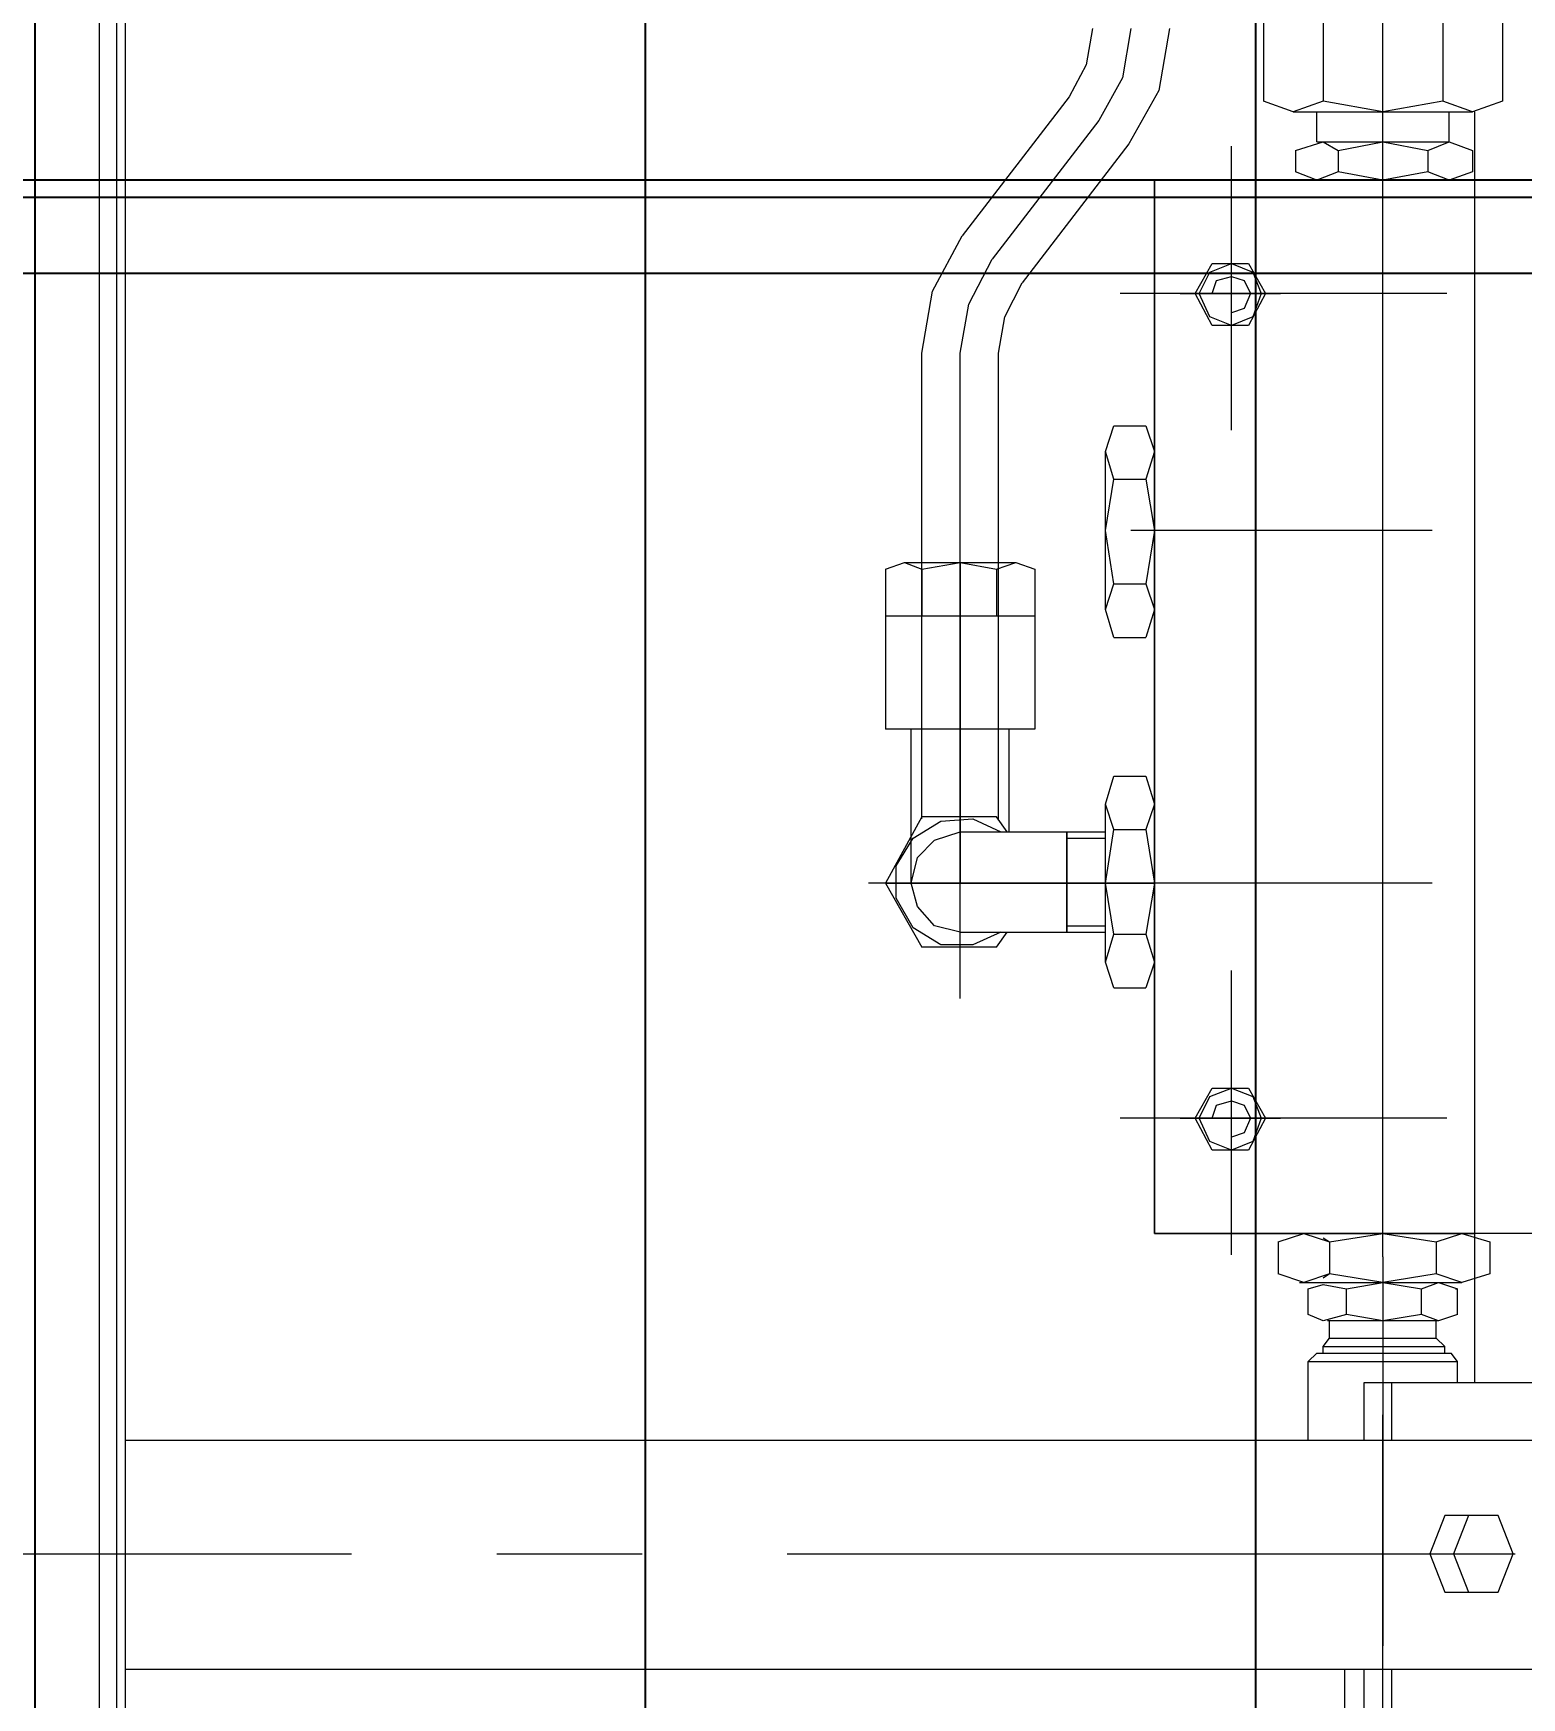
# Model space of a CAD drawing. Header units: millimetres. Extents: x 25083 to 52777, y 24772 to 45779.
# Drawn here: x 38318.5 to 38416.1, y 33607.9 to 33716.9 of the extents above; entities that cross this region are included whole.
import ezdxf

# ---------------------------------------------------------------- set-up
doc = ezdxf.new("R2010")
doc.units = ezdxf.units.MM
doc.layers.add('小车', color=7, linetype='Continuous')
doc.styles.get("Standard").update_dxf_attribs({"font": ''})
doc.styles.get('Standard').set_extended_font_data('SimSun')
doc.dimstyles.new('15', dxfattribs={"dimtxt": 15, "dimasz": 10, "dimexe": 2, "dimexo": 1, "dimgap": 1, "dimtad": 1, "dimdsep": 46, "dimtxsty": 'Standard', "dimcen": 2.5, "dimadec": 0, "dimazin": 0, "dimtfac": 1, "dimtmove": 2, "dimatfit": 3, "dimfxl": 1, "dimtolj": 1, "dimarcsym": 0})
doc.dimstyles.new('ISO-25', dxfattribs={"dimtxt": 2.5, "dimasz": 2.5, "dimexe": 1.25, "dimexo": 0.625, "dimtad": 1, "dimtxsty": 'Standard', "dimcen": 2.5, "dimadec": 0, "dimazin": 0, "dimtfac": 1, "dimtmove": 0, "dimatfit": 3, "dimfxl": 1, "dimarcsym": 0})

# ---------------------------------------------------------------- blocks, each defined once
blk = doc.blocks.new('*D925')
at = {"color": 0, "lineweight": -2}
for p, q in [((29677.86, 34881.66), (29677.86, 32448.29)), ((40733.02, 34757.65), (40733.02, 32448.29)), ((29680.36, 32449.54), (40730.52, 32449.54))]:
    blk.add_line(p, q, dxfattribs=at)
at = {"color": 0}
for points in [[(29680.36, 32449.96), (29680.36, 32449.13), (29677.86, 32449.54)], [(40730.52, 32449.13), (40730.52, 32449.96), (40733.02, 32449.54)]]:
    blk.add_solid(points, dxfattribs=at)
at = {"layer": 'DEFPOINTS', "color": 0}
for p in [(29677.86, 34882.29), (40733.02, 34758.27), (40733.02, 32449.54)]:
    blk.add_point(p, dxfattribs=at)
at = {"color": 0, "insert": (35205.44, 32451.63), "char_height": 2.5, "attachment_point": 5}
blk.add_mtext('11055,15', dxfattribs=at)
blk = doc.blocks.new('*D469')
at = {"layer": 'DEFPOINTS', "color": 0}
for p in [(36061.19, 116692.22), (36180.04, 116685.35), (36180.04, 116527.03)]:
    blk.add_point(p, dxfattribs=at)
at = {"layer": '小车', "color": 0, "linetype": 'Continuous', "lineweight": -2}
for p, q in [((36061.19, 116691.22), (36061.19, 116525.03)), ((36180.04, 116684.35), (36180.04, 116525.03)), ((36071.19, 116527.03), (36084.17, 116527.03)), ((36170.04, 116527.03), (36146.42, 116527.03))]:
    blk.add_line(p, q, dxfattribs=at)
at = {"layer": '小车', "color": 0}
for points in [[(36071.19, 116528.7), (36071.19, 116525.37), (36061.19, 116527.03)], [(36170.04, 116528.7), (36170.04, 116525.37), (36180.04, 116527.03)]]:
    blk.add_solid(points, dxfattribs=at)
at = {"layer": '小车', "color": 0, "insert": (36115.3, 116527.03), "char_height": 15, "attachment_point": 5}
blk.add_mtext('\\A1;118.85', dxfattribs=at)
blk = doc.blocks.new('*D470')
at = {"layer": 'DEFPOINTS', "color": 0}
for p in [(36180.04, 116639.33), (36197.54, 116639.33), (36197.54, 116438.26)]:
    blk.add_point(p, dxfattribs=at)
at = {"layer": '小车', "color": 0, "linetype": 'Continuous', "lineweight": -2}
for p, q in [((36180.04, 116638.33), (36180.04, 116436.26)), ((36197.54, 116638.33), (36197.54, 116436.26)), ((36170.04, 116438.26), (36160.04, 116438.26)), ((36180.04, 116438.26), (36197.54, 116438.26)), ((36207.54, 116438.26), (36217.54, 116438.26))]:
    blk.add_line(p, q, dxfattribs=at)
at = {"layer": '小车', "color": 0}
for points in [[(36170.04, 116439.93), (36170.04, 116436.59), (36180.04, 116438.26)], [(36207.54, 116439.93), (36207.54, 116436.59), (36197.54, 116438.26)]]:
    blk.add_solid(points, dxfattribs=at)
at = {"layer": '小车', "color": 0, "insert": (36193.65, 116438.26), "char_height": 15, "attachment_point": 5}
blk.add_mtext('\\A1;17.5', dxfattribs=at)
blk = doc.blocks.new('*D472')
at = {"layer": 'DEFPOINTS', "color": 0}
for p in [(36501.16, 116657.07), (36500.2, 116654.2), (36536.62, 116645.22)]:
    blk.add_point(p, dxfattribs=at)
at = {"layer": '小车', "color": 0, "linetype": 'Continuous', "lineweight": -2}
for p, q in [((36539.79, 116654.71), (36542.96, 116664.19)), ((36502.11, 116656.75), (36538.52, 116644.59)), ((36501.15, 116653.88), (36537.56, 116641.72)), ((36535.67, 116642.36), (36536.62, 116645.22)), ((36532.5, 116632.87), (36529.33, 116623.39))]:
    blk.add_line(p, q, dxfattribs=at)
at = {"layer": '小车', "color": 0}
for points in [[(36538.21, 116655.24), (36541.37, 116654.18), (36536.62, 116645.22)], [(36530.92, 116633.4), (36534.08, 116632.34), (36535.67, 116642.36)]]:
    blk.add_solid(points, dxfattribs=at)
at = {"layer": '小车', "color": 0, "insert": (36529.63, 116624.28), "char_height": 15, "attachment_point": 5, "rotation": 71.5322}
blk.add_mtext('\\A1;3.02', dxfattribs=at)
blk = doc.blocks.new('zw$2BF0')
at = {"color": 1}
blk.add_line((1170, 1503.4), (1170, 289.35), dxfattribs=at)
blk = doc.blocks.new('zw$AA32')
at = {"color": 6}
for points in [[(791.32, 227.5), (10738.68, 227.5)], [(10738.68, 222.5), (791.32, 222.5)]]:
    blk.add_lwpolyline(points, dxfattribs=at)
blk = doc.blocks.new('A$C1A4175F5')
at = {"layer": '小车', "color": 7, "lineweight": 0}
for points in [[(1269.95, 773.421), (1269.95, 232.516)], [(1270.51, 232.376), (1270.51, 773.561)], [(1271.63, 314.128), (1271.63, 691.809)], [(1179.659, 513.887), (1179.659, 508.148)], [(1183.579, 513.887), (1183.579, 508.148)], [(1191.418, 513.887), (1191.418, 508.148)], [(1195.338, 513.887), (1195.338, 508.148)], [(1201.497, 512.907), (1202.197, 508.848), (1204.157, 505.348)], [(1206.536, 512.907), (1206.956, 510.528), (1208.076, 508.428)], [(1208.076, 508.428), (1215.076, 499.329)], [(1179.659, 508.148), (1181.619, 507.448), (1183.579, 508.148)], [(1181.479, 502.968), (1181.479, 507.448)], [(1193.378, 507.448), (1181.619, 507.448)], [(1183.159, 505.488), (1183.159, 507.448)], [(1183.579, 508.148), (1187.498, 507.448), (1191.418, 508.148)], [(1191.418, 508.148), (1193.378, 507.448), (1195.338, 508.148)], [(1191.838, 505.488), (1191.838, 507.448)], [(1184.559, 504.928), (1183.159, 505.488), (1181.619, 504.928)], [(1191.418, 505.488), (1183.159, 505.488)], [(1190.438, 504.928), (1187.498, 505.488), (1184.559, 504.928)], [(1191.418, 505.488), (1190.438, 504.928)], [(1191.838, 505.488), (1191.418, 505.488)], [(1193.238, 504.928), (1191.418, 505.488)], [(1204.157, 505.348), (1211.156, 496.249)], [(1181.619, 504.928), (1181.619, 503.528)], [(1184.559, 504.928), (1184.559, 503.528)], [(1190.438, 504.928), (1190.438, 503.528)], [(1193.238, 504.928), (1193.238, 503.528)], [(1191.418, 502.968), (1172.52, 502.968)], [(1181.479, 424.156), (1181.479, 502.968)], [(1181.479, 502.968), (1202.477, 502.968)], [(1181.479, 502.968), (1202.477, 502.968)], [(1181.479, 502.968), (1202.477, 502.968)], [(1181.619, 503.528), (1183.159, 502.968), (1184.559, 503.528)], [(1191.838, 502.968), (1183.159, 502.968)], [(1184.559, 503.528), (1187.498, 502.968), (1190.438, 503.528)], [(1190.438, 503.528), (1191.838, 502.968), (1193.238, 503.528)], [(1202.477, 502.968), (1191.418, 502.968)], [(1191.418, 502.968), (1194.358, 502.968)], [(1191.418, 502.968), (1202.477, 502.968)], [(1191.418, 502.968), (1202.477, 502.968)], [(1202.477, 502.968), (1191.418, 502.968)], [(1202.477, 502.968), (1202.477, 487.99)], [(1202.477, 433.955), (1202.477, 502.968)], [(1202.477, 502.968), (1202.477, 433.955)], [(1202.477, 502.968), (1202.477, 487.99)], [(1202.477, 502.968), (1202.477, 433.955)], [(1202.477, 433.955), (1202.477, 502.968)], [(1202.477, 502.968), (1202.477, 433.955)], [(1197.437, 492.469), (1197.437, 498.489)], [(1217.735, 491.63), (1217.035, 495.689), (1215.076, 499.329)], [(1197.437, 492.609), (1197.437, 498.349)], [(1198.697, 495.549), (1198.417, 496.389), (1197.437, 496.669), (1196.597, 496.389), (1196.177, 495.549), (1196.597, 494.569), (1197.437, 494.289)], [(1191.838, 495.549), (1202.477, 495.549)], [(1200.797, 495.549), (1194.218, 495.549)], [(1200.377, 495.549), (1194.638, 495.549)], [(1212.696, 491.63), (1212.276, 494.009), (1211.156, 496.249)], [(1212.696, 461.113), (1212.696, 491.63)], [(1217.735, 461.113), (1217.735, 491.63)], [(1203.037, 486.87), (1202.477, 485.19), (1203.037, 483.37)], [(1205.137, 486.87), (1203.037, 486.87)], [(1205.137, 483.37), (1205.697, 485.19), (1205.137, 486.87)], [(1202.477, 474.831), (1202.477, 485.19)], [(1205.697, 474.831), (1205.697, 485.19)], [(1203.037, 483.37), (1202.477, 480.011), (1203.037, 476.511)], [(1205.137, 483.37), (1203.037, 483.37)], [(1205.137, 476.511), (1205.697, 480.011), (1205.137, 483.37)], [(1212.836, 477.491), (1211.576, 477.911), (1210.316, 477.491)], [(1218.855, 477.911), (1211.576, 477.911)], [(1217.735, 477.491), (1215.216, 477.911), (1212.836, 477.491)], [(1220.115, 477.491), (1218.855, 477.911), (1217.735, 477.491)], [(1210.316, 477.491), (1210.316, 466.992)], [(1212.836, 477.491), (1212.836, 474.411)], [(1217.735, 477.491), (1217.735, 474.411)], [(1220.115, 477.491), (1220.115, 466.992)], [(1203.037, 476.511), (1202.477, 474.831), (1203.037, 473.011)], [(1205.137, 476.511), (1203.037, 476.511)], [(1205.137, 473.011), (1205.697, 474.831), (1205.137, 476.511)], [(1210.316, 474.411), (1220.115, 474.411)], [(1205.137, 473.011), (1203.037, 473.011)], [(1210.316, 466.992), (1220.115, 466.992)], [(1211.996, 460.273), (1211.996, 466.992)], [(1218.435, 456.913), (1218.435, 466.992)], [(1203.037, 463.912), (1202.477, 462.093), (1203.037, 460.413)], [(1203.037, 463.912), (1202.477, 462.093), (1203.037, 460.413)], [(1205.137, 463.912), (1203.037, 463.912)], [(1205.137, 463.912), (1203.037, 463.912)], [(1205.137, 460.413), (1205.697, 462.093), (1205.137, 463.912)], [(1205.137, 460.413), (1205.697, 462.093), (1205.137, 463.912)], [(1202.477, 450.894), (1202.477, 462.932)], [(1202.477, 450.894), (1202.477, 462.932)], [(1202.477, 451.734), (1202.477, 462.093)], [(1202.477, 451.734), (1202.477, 462.093)], [(1205.697, 451.734), (1205.697, 462.093)], [(1205.697, 451.734), (1205.697, 462.093)], [(1203.037, 460.413), (1202.477, 456.913), (1203.037, 453.553)], [(1203.037, 460.413), (1202.477, 456.913), (1203.037, 453.553)], [(1205.137, 460.413), (1203.037, 460.413)], [(1205.137, 460.413), (1203.037, 460.413)], [(1205.137, 453.553), (1205.697, 456.913), (1205.137, 460.413)], [(1205.137, 453.553), (1205.697, 456.913), (1205.137, 460.413)], [(1212.136, 460.273), (1212.836, 461.253)], [(1212.556, 453.693), (1214.376, 452.854), (1216.475, 452.854), (1218.295, 453.973), (1219.415, 455.933), (1219.415, 458.033), (1218.295, 459.853), (1216.475, 460.973), (1214.376, 461.113), (1212.556, 460.273)], [(1212.836, 461.253), (1217.735, 461.253)], [(1217.735, 461.253), (1220.115, 456.913)], [(1211.996, 460.273), (1205.697, 460.273)], [(1215.216, 460.273), (1205.697, 460.273)], [(1208.216, 453.693), (1208.216, 460.273)], [(1208.216, 460.273), (1208.216, 453.693)], [(1215.216, 453.693), (1216.895, 454.113), (1218.015, 455.373), (1218.435, 456.913), (1218.015, 458.593), (1216.895, 459.713), (1215.216, 460.273)], [(1202.477, 456.913), (1205.697, 456.913)], [(1215.216, 453.693), (1216.895, 454.113), (1218.015, 455.373), (1218.435, 456.913)], [(1220.115, 456.913), (1217.735, 452.714)], [(1203.037, 453.553), (1202.477, 451.734), (1203.037, 450.054)], [(1203.037, 453.553), (1202.477, 451.734), (1203.037, 450.054)], [(1205.137, 453.553), (1203.037, 453.553)], [(1205.137, 453.553), (1203.037, 453.553)], [(1205.137, 450.054), (1205.697, 451.734), (1205.137, 453.553)], [(1205.137, 450.054), (1205.697, 451.734), (1205.137, 453.553)], [(1215.216, 453.693), (1205.697, 453.693)], [(1215.216, 453.693), (1205.697, 453.693)], [(1212.836, 452.714), (1212.136, 453.693)], [(1212.836, 452.714), (1217.735, 452.714)], [(1205.137, 450.054), (1203.037, 450.054)], [(1205.137, 450.054), (1203.037, 450.054)], [(1197.437, 432.556), (1197.437, 445.574)], [(1197.437, 438.435), (1197.437, 444.454)], [(1197.437, 438.575), (1197.437, 444.314)], [(1198.697, 441.515), (1198.417, 442.355), (1197.437, 442.635), (1196.597, 442.355), (1196.177, 441.515), (1196.597, 440.535), (1197.437, 440.255)], [(1200.797, 441.515), (1194.218, 441.515)], [(1194.638, 441.515), (1200.377, 441.515)], [(1172.52, 433.955), (1191.418, 433.955)], [(1183.999, 433.396), (1182.319, 433.955), (1180.499, 433.396)], [(1180.499, 433.396), (1180.499, 431.296)], [(1181.479, 433.815), (1181.479, 433.955)], [(1202.477, 433.955), (1181.479, 433.955)], [(1202.477, 433.955), (1181.479, 433.955)], [(1181.479, 430.876), (1181.479, 433.815)], [(1192.678, 433.955), (1182.319, 433.955)], [(1190.998, 433.396), (1187.498, 433.955), (1183.999, 433.396)], [(1183.999, 433.396), (1183.999, 431.296)], [(1194.358, 433.396), (1192.678, 433.955), (1190.998, 433.396)], [(1191.418, 433.675), (1190.998, 433.396)], [(1190.998, 433.396), (1190.998, 431.296)], [(1191.418, 433.955), (1202.477, 433.955)], [(1202.477, 433.955), (1191.418, 433.955)], [(1202.477, 433.955), (1191.418, 433.955)], [(1191.418, 433.955), (1202.477, 433.955)], [(1194.358, 433.396), (1194.358, 431.296)], [(1180.499, 431.296), (1182.319, 430.736), (1183.999, 431.296)], [(1183.999, 431.296), (1187.498, 430.736), (1190.998, 431.296)], [(1190.998, 431.296), (1191.418, 431.016)], [(1190.998, 431.296), (1192.678, 430.736), (1194.358, 431.296)], [(1192.958, 430.736), (1182.319, 430.736)], [(1184.979, 430.316), (1183.859, 430.736), (1182.599, 430.316)], [(1182.739, 430.316), (1182.599, 430.316)], [(1182.599, 428.636), (1182.599, 430.316)], [(1190.998, 430.736), (1183.999, 430.736)], [(1190.018, 430.736), (1184.279, 430.736)], [(1189.878, 430.316), (1187.498, 430.736), (1184.979, 430.316)], [(1184.979, 428.636), (1184.979, 430.316)], [(1191.418, 430.596), (1189.878, 430.316)], [(1189.878, 428.636), (1189.878, 430.316)], [(1192.398, 430.316), (1191.418, 430.596)], [(1192.398, 428.636), (1192.398, 430.316)], [(1182.599, 428.636), (1183.859, 428.216), (1184.979, 428.636)], [(1183.859, 428.216), (1191.138, 428.216)], [(1183.999, 427.096), (1183.999, 428.216)], [(1184.979, 428.636), (1187.498, 428.216), (1189.878, 428.636)], [(1189.878, 428.636), (1191.418, 428.216)], [(1190.998, 427.096), (1190.998, 428.216)], [(1191.418, 428.216), (1192.398, 428.636)], [(1183.439, 426.536), (1183.999, 427.096)], [(1183.439, 426.116), (1183.439, 426.536)], [(1191.418, 426.536), (1183.439, 426.536)], [(1190.998, 427.096), (1183.999, 427.096)], [(1191.418, 426.536), (1190.998, 427.096)], [(1191.418, 426.116), (1191.418, 426.536)], [(1182.599, 425.556), (1183.019, 426.116)], [(1182.599, 424.156), (1182.599, 425.556)], [(1191.418, 425.556), (1182.599, 425.556)], [(1191.418, 426.116), (1183.019, 426.116)], [(1191.838, 426.116), (1191.418, 426.116)], [(1192.398, 425.556), (1191.418, 425.556)], [(1191.838, 426.116), (1192.398, 425.556)], [(1192.398, 420.377), (1192.398, 425.556)], [(1126.465, 424.156), (1188.758, 424.156)], [(1186.938, 424.156), (1186.938, 420.377)], [(1188.758, 424.156), (1188.758, 420.377)], [(1171.82, 420.377), (1269.95, 420.377)], [(1178.959, 412.958), (1179.939, 415.477)], [(1179.939, 415.477), (1183.439, 415.477)], [(1181.899, 415.477), (1182.879, 412.958)], [(1183.439, 415.477), (1184.419, 412.958)], [(1179.939, 410.438), (1178.959, 412.958)], [(1182.879, 412.958), (1181.899, 410.438)], [(1184.419, 412.958), (1183.439, 410.438)], [(1183.439, 410.438), (1179.939, 410.438)], [(1230.194, 405.398), (1171.82, 405.398)], [(1186.938, 405.398), (1186.938, 401.619)], [(1188.758, 405.398), (1188.758, 401.619)], [(1190.018, 405.398), (1190.018, 399.939)], [(1269.95, 405.398), (1230.194, 405.398)]]:
    blk.add_lwpolyline(points, dxfattribs=at)
at = {"layer": '小车', "color": 1, "lineweight": 0}
for points in [[(1187.498, 502.968), (1187.498, 514.307), (1186.658, 518.087), (1184.559, 521.307), (1169.3, 536.565)], [(1187.498, 502.968), (1187.498, 514.307), (1186.658, 518.087), (1184.559, 521.307), (1169.3, 536.565)], [(1204.017, 512.907), (1204.577, 509.688), (1206.116, 506.888)], [(1206.116, 506.888), (1213.116, 497.789)], [(1197.437, 486.59), (1197.437, 505.208)], [(1197.437, 486.59), (1197.437, 505.208)], [(1187.498, 456.913), (1187.498, 504.508)], [(1148.442, 502.968), (1189.738, 502.968)], [(1148.442, 502.968), (1189.738, 502.968)], [(1207.096, 502.968), (1171.4, 502.968)], [(1261.271, 502.968), (1207.096, 502.968)], [(1315.445, 502.968), (1261.271, 502.968)], [(1215.216, 491.63), (1214.656, 494.849), (1213.116, 497.789)], [(1183.299, 495.549), (1204.717, 495.549)], [(1215.216, 449.354), (1215.216, 491.63)], [(1184.279, 480.011), (1204.017, 480.011)], [(1215.216, 477.911), (1215.216, 456.913)], [(1215.216, 450.894), (1215.216, 462.932)], [(1208.216, 459.853), (1205.697, 459.853)], [(1184.279, 456.913), (1208.776, 456.913)], [(1184.279, 456.913), (1221.235, 456.913)], [(1187.498, 432.416), (1187.498, 456.913)], [(1220.115, 456.913), (1202.477, 456.913)], [(1208.216, 454.113), (1205.697, 454.113)], [(1197.437, 432.556), (1197.437, 451.174)], [(1183.299, 441.515), (1204.717, 441.515)], [(1191.838, 441.515), (1202.477, 441.515)], [(1187.498, 432.416), (1187.498, 406.938)], [(1187.498, 399.939), (1187.498, 422.057)], [(1226.554, 412.958), (1178.819, 412.958)], [(1245.592, 412.958), (1236.073, 412.958)], [(1294.727, 412.958), (1255.111, 412.958)]]:
    blk.add_lwpolyline(points, dxfattribs=at)
at = {"layer": '小车', "color": 6, "lineweight": 0}
for points in [[(1184.979, 502.968), (1187.358, 502.968)], [(1189.178, 502.968), (1191.418, 502.968)], [(1187.358, 433.955), (1184.979, 433.955)], [(1191.418, 433.955), (1189.178, 433.955)]]:
    blk.add_lwpolyline(points, dxfattribs=at)
at = {"layer": '小车', "color": 7, "lineweight": 0}
for points in [[(1198.697, 493.449), (1199.817, 495.549), (1198.697, 497.509), (1196.317, 497.509), (1195.198, 495.549), (1196.317, 493.449), (1198.697, 493.449)], [(1199.537, 495.549), (1198.837, 496.949), (1197.437, 497.509), (1196.038, 496.949), (1195.478, 495.549), (1196.038, 494.009), (1197.437, 493.449), (1198.837, 494.009), (1199.537, 495.549)], [(1198.697, 439.415), (1199.817, 441.515), (1198.697, 443.474), (1196.317, 443.474), (1195.198, 441.515), (1196.317, 439.415), (1198.697, 439.415)], [(1199.537, 441.515), (1198.837, 442.915), (1197.437, 443.474), (1196.038, 442.915), (1195.478, 441.515), (1196.038, 439.975), (1197.437, 439.415), (1198.837, 439.975), (1199.537, 441.515)]]:
    blk.add_lwpolyline(points, close=True, dxfattribs=at)
at = {"layer": '小车', "color": 3, "lineweight": 0}
for points in [[(1208.216, 459.853), (1205.697, 459.853)], [(1208.216, 454.113), (1205.697, 454.113)]]:
    blk.add_lwpolyline(points, dxfattribs=at)
at = {"layer": '小车'}
for base, p1, p2, picture, middle in [((212.358, 337.78), (93.511, 502.968), (212.358, 496.098), '*D469', (147.619, 337.78)), ((229.857, 249.006), (212.358, 450.073), (229.857, 450.073), '*D470', (225.974, 249.006))]:
    dim = blk.add_linear_dim(base=base, p1=p1, p2=p2, dimstyle='15', override={"dimfxl": 0.18}, dxfattribs=at)
    dim.commit()
    dim.dimension.update_dxf_attribs({"geometry": picture, "text_midpoint": middle, "dimtype": 128, "insert": (-35967.681, -116189.253)})
dim = blk.add_linear_dim(base=(568.944, 455.969), p1=(532.523, 464.947), p2=(533.48, 467.813), angle=71.53216, dimstyle='15', override={"dimfxl": 0.18}, dxfattribs=at)
dim.commit()
dim.dimension.update_dxf_attribs({"geometry": '*D472', "text_midpoint": (561.948, 435.023), "dimtype": 129, "insert": (-35967.681, -116189.253)})
blk = doc.blocks.new('zw$50CE')
at = {"layer": '小车', "ltscale": 10, "xscale": -1, "rotation": 270}
blk.add_blockref('A$C1A4175F5', (47.03, 0), dxfattribs=at)

msp = doc.modelspace()

# ---------------------------------------------------------------- linework, layer by layer
for p, q in [((38358.63, 33290.649), (38358.63, 34123.983)), ((38358.63, 33301.542), (38358.63, 33745.5))]:
    msp.add_line(p, q)
at = {"ltscale": 15}
msp.add_lwpolyline([(38318.63, 33273.983), (38318.63, 34140.649), (38398.63, 34140.649), (38398.63, 33273.983)], close=True, dxfattribs=at)

# ---------------------------------------------------------------- block references
at = {"color": 1, "rotation": 270}
msp.add_blockref('zw$2BF0', (37011.762, 34877.316), dxfattribs=at)
at = {"rotation": 90}
msp.add_blockref('zw$50CE', (39594.481, 33157.316), dxfattribs=at)
at = {"color": 1}
msp.add_blockref('zw$AA32', (29416.762, 33478.711), dxfattribs=at)

# ---------------------------------------------------------------- dimensions: what is measured, and where the dimension line sits
dim = msp.add_linear_dim(base=(40733.0166, 32449.5434), p1=(29677.8617, 34882.2868), p2=(40733.0166, 34758.2702), dimstyle='ISO-25')
dim.commit()
dim.dimension.update_dxf_attribs({"geometry": '*D925', "text_midpoint": (35205.4391, 32449.5434), "dimtype": 160})

doc.saveas('drawing.dxf')
